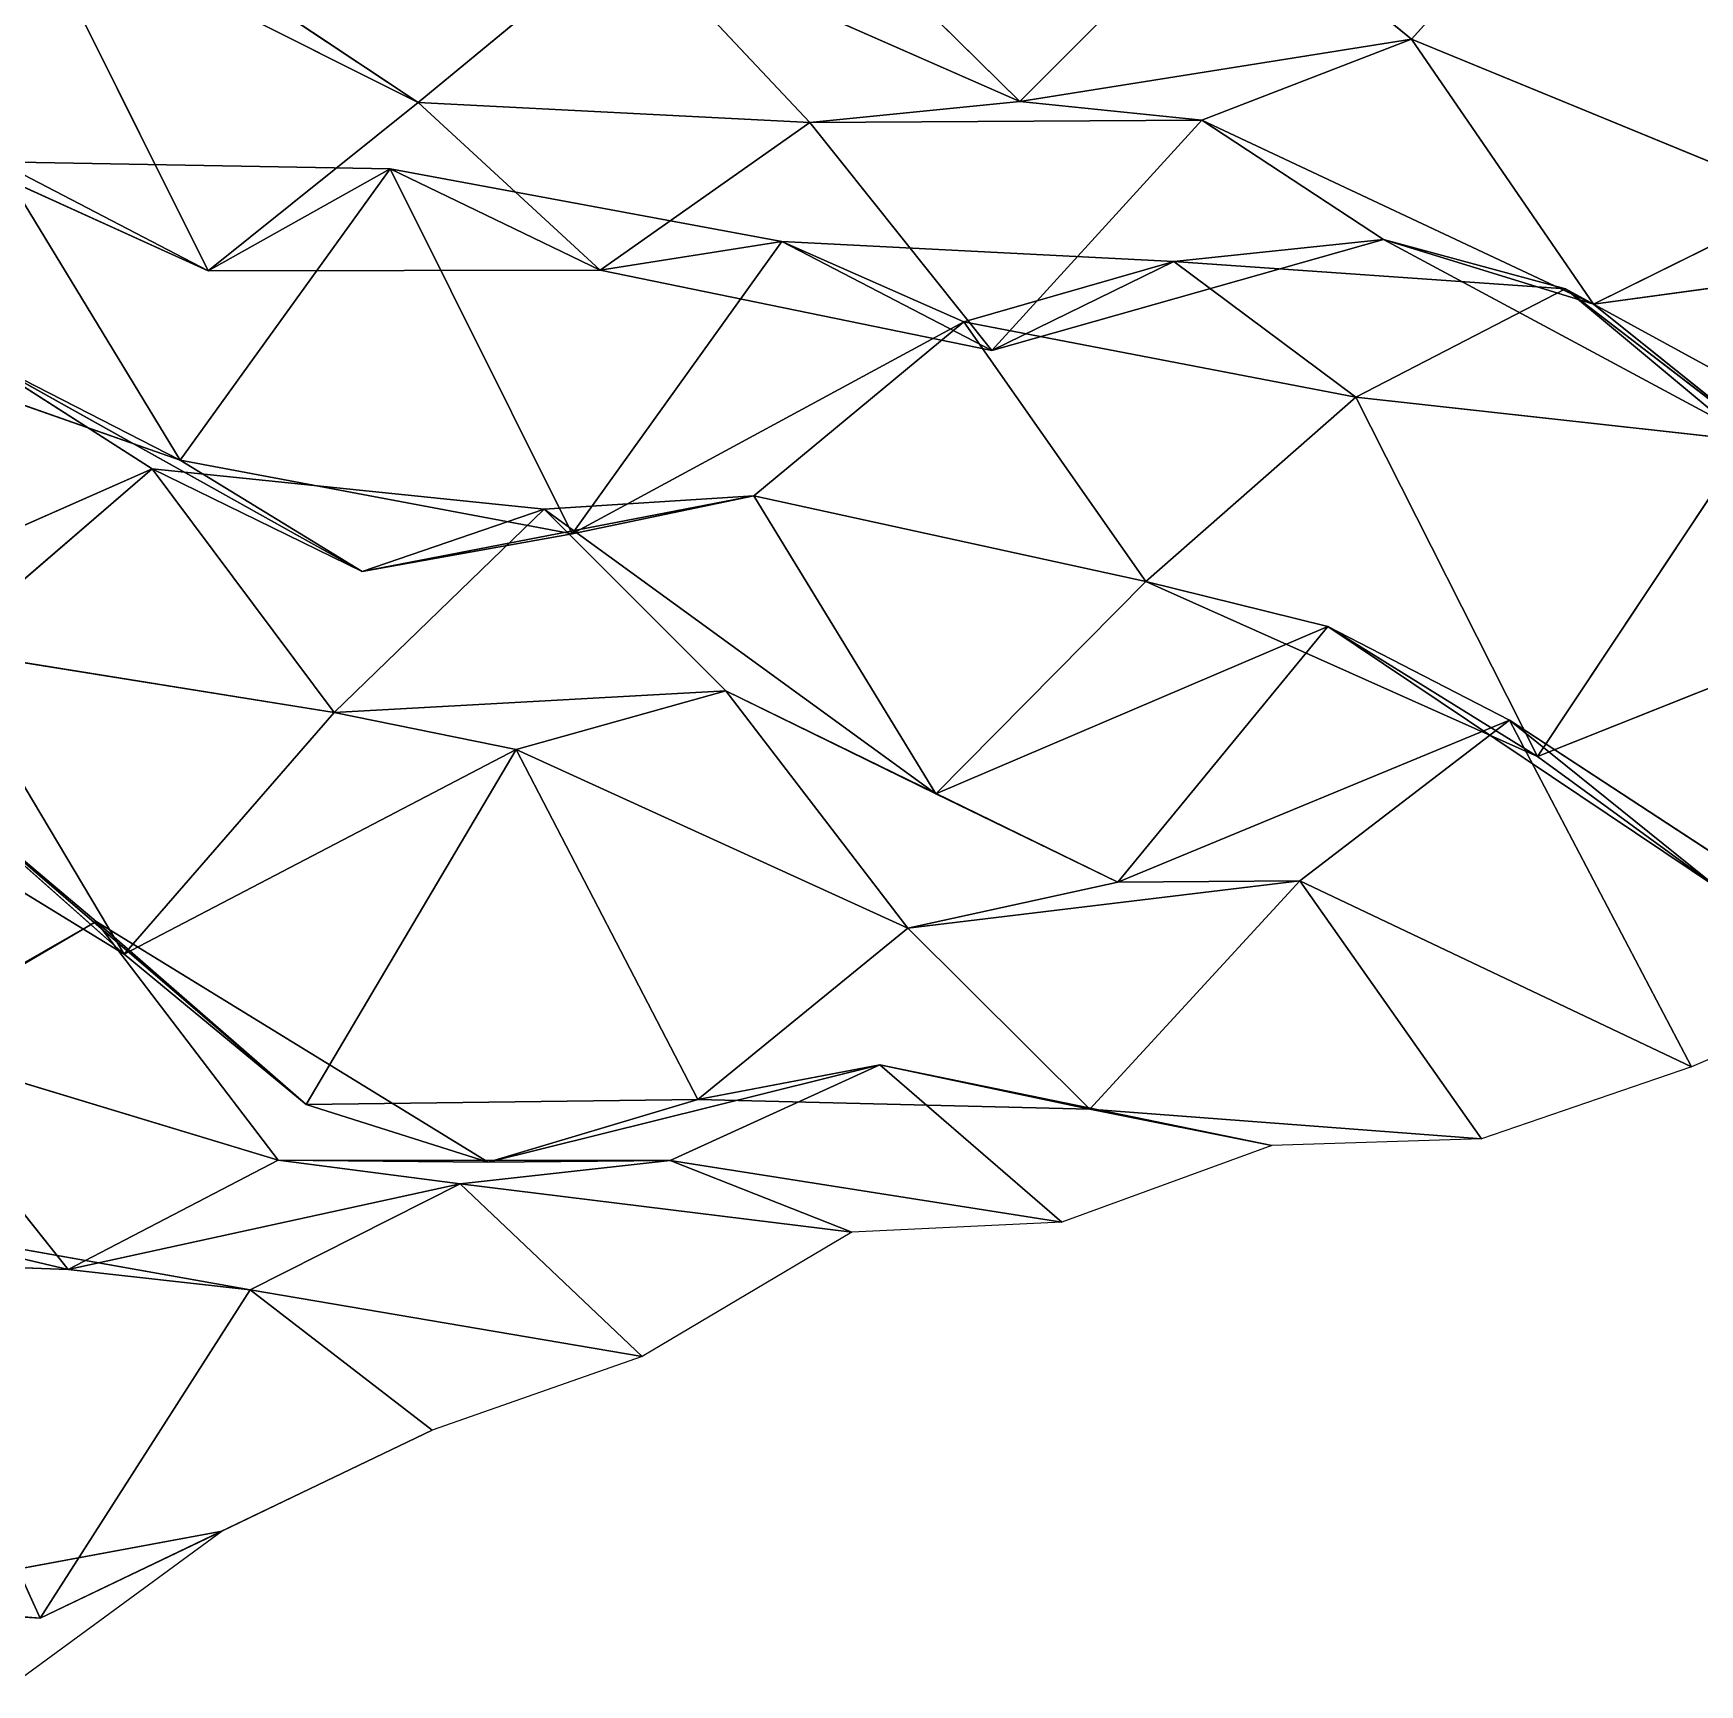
# Model space of a CAD drawing. Header units: metres. Extents: x -3703 to 431, y -1555 to 134.
# Drawn here: x -1378.8 to -1272.2, y -693.6 to -588 of the extents above; entities that cross this region are included whole.
import ezdxf

# ---------------------------------------------------------------- set-up
doc = ezdxf.new("R2010")
doc.units = ezdxf.units.M

msp = doc.modelspace()

# ---------------------------------------------------------------- linework, layer by layer
for p, q in [((-1277.2421, -573.48145, -3524.995), (-1290.6586, -588.3811, -3549.159)), ((-1290.6586, -588.3811, -3549.159), (-1277.2421, -573.48145, -3524.995)), ((-1302.286, -578.9359, -3510.9443), (-1315.7025, -592.37256, -3535.435)), ((-1315.7025, -592.37256, -3535.435), (-1302.286, -578.9359, -3510.9443)), ((-1302.286, -578.9359, -3510.9443), (-1290.6586, -588.3811, -3549.159)), ((-1290.6586, -588.3811, -3549.159), (-1302.286, -578.9359, -3510.9443)), ((-1354.1628, -592.44507, -3550.0833), (-1379.2068, -579.8782, -3540.062)), ((-1379.2068, -579.8782, -3540.062), (-1367.5792, -603.19775, -3575.1743)), ((-1367.5792, -603.19775, -3575.1743), (-1379.2068, -579.8782, -3540.062)), ((-1379.2068, -579.8782, -3540.062), (-1354.1628, -592.44507, -3550.0833)), ((-1340.7465, -581.35596, -3525.0674), (-1354.1628, -592.44507, -3550.0833)), ((-1354.1628, -592.44507, -3550.0833), (-1340.7465, -581.35596, -3525.0674)), ((-1315.7025, -592.37256, -3535.435), (-1340.7465, -581.35596, -3525.0674)), ((-1340.7465, -581.35596, -3525.0674), (-1329.1189, -593.7178, -3562.63)), ((-1329.1189, -593.7178, -3562.63), (-1340.7465, -581.35596, -3525.0674)), ((-1340.7465, -581.35596, -3525.0674), (-1315.7025, -592.37256, -3535.435)), ((-1327.33, -580.90234, -3497.6733), (-1315.7025, -592.37256, -3535.435)), ((-1315.7025, -592.37256, -3535.435), (-1327.33, -580.90234, -3497.6733)), ((-1365.7904, -584.70557, -3511.487), (-1354.1628, -592.44507, -3550.0833)), ((-1354.1628, -592.44507, -3550.0833), (-1365.7904, -584.70557, -3511.487)), ((-1290.6586, -588.3811, -3549.159), (-1315.7025, -592.37256, -3535.435)), ((-1315.7025, -592.37256, -3535.435), (-1290.6586, -588.3811, -3549.159)), ((-1290.6586, -588.3811, -3549.159), (-1304.075, -593.56714, -3575.4949)), ((-1304.075, -593.56714, -3575.4949), (-1290.6586, -588.3811, -3549.159)), ((-1265.6146, -598.693, -3559.6843), (-1290.6586, -588.3811, -3549.159)), ((-1290.6586, -588.3811, -3549.159), (-1279.031, -605.33154, -3585.6953)), ((-1279.031, -605.33154, -3585.6953), (-1290.6586, -588.3811, -3549.159)), ((-1290.6586, -588.3811, -3549.159), (-1265.6146, -598.693, -3559.6843)), ((-1367.5792, -603.19775, -3575.1743), (-1392.6232, -591.8313, -3564.8848)), ((-1392.6232, -591.8313, -3564.8848), (-1367.5792, -603.19775, -3575.1743)), ((-1354.1628, -592.44507, -3550.0833), (-1367.5792, -603.19775, -3575.1743)), ((-1367.5792, -603.19775, -3575.1743), (-1354.1628, -592.44507, -3550.0833)), ((-1329.1189, -593.7178, -3562.63), (-1354.1628, -592.44507, -3550.0833)), ((-1354.1628, -592.44507, -3550.0833), (-1342.5353, -603.1555, -3588.015)), ((-1342.5353, -603.1555, -3588.015), (-1354.1628, -592.44507, -3550.0833)), ((-1354.1628, -592.44507, -3550.0833), (-1329.1189, -593.7178, -3562.63)), ((-1315.7025, -592.37256, -3535.435), (-1329.1189, -593.7178, -3562.63)), ((-1329.1189, -593.7178, -3562.63), (-1315.7025, -592.37256, -3535.435)), ((-1315.7025, -592.37256, -3535.435), (-1304.075, -593.56714, -3575.4949)), ((-1304.075, -593.56714, -3575.4949), (-1315.7025, -592.37256, -3535.435)), ((-1329.1189, -593.7178, -3562.63), (-1342.5353, -603.1555, -3588.015)), ((-1342.5353, -603.1555, -3588.015), (-1329.1189, -593.7178, -3562.63)), ((-1304.075, -593.56714, -3575.4949), (-1329.1189, -593.7178, -3562.63)), ((-1329.1189, -593.7178, -3562.63), (-1304.075, -593.56714, -3575.4949)), ((-1329.1189, -593.7178, -3562.63), (-1317.4913, -608.29443, -3599.697)), ((-1317.4913, -608.29443, -3599.697), (-1329.1189, -593.7178, -3562.63)), ((-1304.075, -593.56714, -3575.4949), (-1317.4913, -608.29443, -3599.697)), ((-1317.4913, -608.29443, -3599.697), (-1304.075, -593.56714, -3575.4949)), ((-1279.031, -605.33154, -3585.6953), (-1304.075, -593.56714, -3575.4949)), ((-1304.075, -593.56714, -3575.4949), (-1292.4474, -601.19934, -3614.1147)), ((-1292.4474, -601.19934, -3614.1147), (-1304.075, -593.56714, -3575.4949)), ((-1304.075, -593.56714, -3575.4949), (-1279.031, -605.33154, -3585.6953)), ((-1367.5792, -603.19775, -3575.1743), (-1380.9956, -596.239, -3604.2258)), ((-1355.9517, -596.68933, -3616.9563), (-1380.9956, -596.239, -3604.2258)), ((-1380.9956, -596.239, -3604.2258), (-1367.5792, -603.19775, -3575.1743)), ((-1380.9956, -596.239, -3604.2258), (-1369.368, -615.2914, -3640.2922)), ((-1369.368, -615.2914, -3640.2922), (-1380.9956, -596.239, -3604.2258)), ((-1380.9956, -596.239, -3604.2258), (-1355.9517, -596.68933, -3616.9563)), ((-1355.9517, -596.68933, -3616.9563), (-1369.368, -615.2914, -3640.2922)), ((-1369.368, -615.2914, -3640.2922), (-1355.9517, -596.68933, -3616.9563)), ((-1367.5792, -603.19775, -3575.1743), (-1355.9517, -596.68933, -3616.9563)), ((-1355.9517, -596.68933, -3616.9563), (-1367.5792, -603.19775, -3575.1743)), ((-1342.5353, -603.1555, -3588.015), (-1355.9517, -596.68933, -3616.9563)), ((-1330.9077, -601.31995, -3628.7522), (-1355.9517, -596.68933, -3616.9563)), ((-1355.9517, -596.68933, -3616.9563), (-1342.5353, -603.1555, -3588.015)), ((-1355.9517, -596.68933, -3616.9563), (-1344.3241, -620.011, -3652.068)), ((-1344.3241, -620.011, -3652.068), (-1355.9517, -596.68933, -3616.9563)), ((-1355.9517, -596.68933, -3616.9563), (-1330.9077, -601.31995, -3628.7522)), ((-1265.6146, -598.693, -3559.6843), (-1279.031, -605.33154, -3585.6953)), ((-1279.031, -605.33154, -3585.6953), (-1265.6146, -598.693, -3559.6843)), ((-1330.9077, -601.31995, -3628.7522), (-1344.3241, -620.011, -3652.068)), ((-1344.3241, -620.011, -3652.068), (-1330.9077, -601.31995, -3628.7522)), ((-1342.5353, -603.1555, -3588.015), (-1330.9077, -601.31995, -3628.7522)), ((-1330.9077, -601.31995, -3628.7522), (-1342.5353, -603.1555, -3588.015)), ((-1317.4913, -608.29443, -3599.697), (-1330.9077, -601.31995, -3628.7522)), ((-1305.8638, -602.5957, -3641.298), (-1330.9077, -601.31995, -3628.7522)), ((-1330.9077, -601.31995, -3628.7522), (-1317.4913, -608.29443, -3599.697)), ((-1330.9077, -601.31995, -3628.7522), (-1319.2802, -606.4607, -3667.9292)), ((-1319.2802, -606.4607, -3667.9292), (-1330.9077, -601.31995, -3628.7522)), ((-1330.9077, -601.31995, -3628.7522), (-1305.8638, -602.5957, -3641.298)), ((-1292.4474, -601.19934, -3614.1147), (-1317.4913, -608.29443, -3599.697)), ((-1317.4913, -608.29443, -3599.697), (-1292.4474, -601.19934, -3614.1147)), ((-1292.4474, -601.19934, -3614.1147), (-1305.8638, -602.5957, -3641.298)), ((-1305.8638, -602.5957, -3641.298), (-1292.4474, -601.19934, -3614.1147)), ((-1279.031, -605.33154, -3585.6953), (-1292.4474, -601.19934, -3614.1147)), ((-1267.4034, -614.66797, -3623.9343), (-1292.4474, -601.19934, -3614.1147)), ((-1292.4474, -601.19934, -3614.1147), (-1279.031, -605.33154, -3585.6953)), ((-1292.4474, -601.19934, -3614.1147), (-1280.8197, -604.34485, -3653.7383)), ((-1280.8197, -604.34485, -3653.7383), (-1292.4474, -601.19934, -3614.1147)), ((-1292.4474, -601.19934, -3614.1147), (-1267.4034, -614.66797, -3623.9343)), ((-1305.8638, -602.5957, -3641.298), (-1319.2802, -606.4607, -3667.9292)), ((-1319.2802, -606.4607, -3667.9292), (-1305.8638, -602.5957, -3641.298)), ((-1317.4913, -608.29443, -3599.697), (-1305.8638, -602.5957, -3641.298)), ((-1305.8638, -602.5957, -3641.298), (-1317.4913, -608.29443, -3599.697)), ((-1280.8197, -604.34485, -3653.7383), (-1305.8638, -602.5957, -3641.298)), ((-1305.8638, -602.5957, -3641.298), (-1294.2362, -611.2732, -3679.6843)), ((-1294.2362, -611.2732, -3679.6843), (-1305.8638, -602.5957, -3641.298)), ((-1305.8638, -602.5957, -3641.298), (-1280.8197, -604.34485, -3653.7383)), ((-1253.9869, -601.9011, -3599.2937), (-1279.031, -605.33154, -3585.6953)), ((-1279.031, -605.33154, -3585.6953), (-1253.9869, -601.9011, -3599.2937)), ((-1342.5353, -603.1555, -3588.015), (-1367.5792, -603.19775, -3575.1743)), ((-1367.5792, -603.19775, -3575.1743), (-1342.5353, -603.1555, -3588.015)), ((-1317.4913, -608.29443, -3599.697), (-1342.5353, -603.1555, -3588.015)), ((-1342.5353, -603.1555, -3588.015), (-1317.4913, -608.29443, -3599.697)), ((-1280.8197, -604.34485, -3653.7383), (-1294.2362, -611.2732, -3679.6843)), ((-1294.2362, -611.2732, -3679.6843), (-1280.8197, -604.34485, -3653.7383)), ((-1267.4034, -614.66797, -3623.9343), (-1280.8197, -604.34485, -3653.7383)), ((-1255.7758, -618.0265, -3663.51), (-1280.8197, -604.34485, -3653.7383)), ((-1280.8197, -604.34485, -3653.7383), (-1267.4034, -614.66797, -3623.9343)), ((-1280.8197, -604.34485, -3653.7383), (-1269.1921, -614.0481, -3691.895)), ((-1269.1921, -614.0481, -3691.895), (-1280.8197, -604.34485, -3653.7383)), ((-1280.8197, -604.34485, -3653.7383), (-1255.7758, -618.0265, -3663.51)), ((-1279.031, -605.33154, -3585.6953), (-1267.4034, -614.66797, -3623.9343)), ((-1267.4034, -614.66797, -3623.9343), (-1279.031, -605.33154, -3585.6953)), ((-1369.368, -615.2914, -3640.2922), (-1394.412, -606.5238, -3629.4214)), ((-1394.412, -606.5238, -3629.4214), (-1369.368, -615.2914, -3640.2922)), ((-1319.2802, -606.4607, -3667.9292), (-1344.3241, -620.011, -3652.068)), ((-1344.3241, -620.011, -3652.068), (-1319.2802, -606.4607, -3667.9292)), ((-1319.2802, -606.4607, -3667.9292), (-1332.6967, -617.57153, -3692.9404)), ((-1332.6967, -617.57153, -3692.9404), (-1319.2802, -606.4607, -3667.9292)), ((-1294.2362, -611.2732, -3679.6843), (-1319.2802, -606.4607, -3667.9292)), ((-1319.2802, -606.4607, -3667.9292), (-1307.6527, -623.0653, -3704.5432)), ((-1307.6527, -623.0653, -3704.5432), (-1319.2802, -606.4607, -3667.9292)), ((-1319.2802, -606.4607, -3667.9292), (-1294.2362, -611.2732, -3679.6843)), ((-1369.368, -615.2914, -3640.2922), (-1382.7845, -608.432, -3669.3215)), ((-1357.7406, -622.40796, -3679.0276), (-1382.7845, -608.432, -3669.3215)), ((-1382.7845, -608.432, -3669.3215), (-1369.368, -615.2914, -3640.2922)), ((-1382.7845, -608.432, -3669.3215), (-1371.157, -615.85156, -3707.989)), ((-1371.157, -615.85156, -3707.989), (-1382.7845, -608.432, -3669.3215)), ((-1382.7845, -608.432, -3669.3215), (-1357.7406, -622.40796, -3679.0276)), ((-1294.2362, -611.2732, -3679.6843), (-1307.6527, -623.0653, -3704.5432)), ((-1307.6527, -623.0653, -3704.5432), (-1294.2362, -611.2732, -3679.6843)), ((-1269.1921, -614.0481, -3691.895), (-1294.2362, -611.2732, -3679.6843)), ((-1294.2362, -611.2732, -3679.6843), (-1282.6086, -634.23303, -3714.8772)), ((-1282.6086, -634.23303, -3714.8772), (-1294.2362, -611.2732, -3679.6843)), ((-1294.2362, -611.2732, -3679.6843), (-1269.1921, -614.0481, -3691.895)), ((-1269.1921, -614.0481, -3691.895), (-1282.6086, -634.23303, -3714.8772)), ((-1282.6086, -634.23303, -3714.8772), (-1269.1921, -614.0481, -3691.895)), ((-1344.3241, -620.011, -3652.068), (-1369.368, -615.2914, -3640.2922)), ((-1369.368, -615.2914, -3640.2922), (-1357.7406, -622.40796, -3679.0276)), ((-1357.7406, -622.40796, -3679.0276), (-1369.368, -615.2914, -3640.2922)), ((-1369.368, -615.2914, -3640.2922), (-1344.3241, -620.011, -3652.068)), ((-1371.157, -615.85156, -3707.989), (-1396.2009, -626.8822, -3692.6914)), ((-1396.2009, -626.8822, -3692.6914), (-1371.157, -615.85156, -3707.989)), ((-1371.157, -615.85156, -3707.989), (-1384.5734, -627.4126, -3732.8997)), ((-1384.5734, -627.4126, -3732.8997), (-1371.157, -615.85156, -3707.989)), ((-1357.7406, -622.40796, -3679.0276), (-1371.157, -615.85156, -3707.989)), ((-1346.113, -618.4418, -3720.2412), (-1371.157, -615.85156, -3707.989)), ((-1371.157, -615.85156, -3707.989), (-1357.7406, -622.40796, -3679.0276)), ((-1371.157, -615.85156, -3707.989), (-1359.5294, -631.4335, -3744.8315)), ((-1359.5294, -631.4335, -3744.8315), (-1371.157, -615.85156, -3707.989)), ((-1371.157, -615.85156, -3707.989), (-1346.113, -618.4418, -3720.2412)), ((-1332.6967, -617.57153, -3692.9404), (-1357.7406, -622.40796, -3679.0276)), ((-1357.7406, -622.40796, -3679.0276), (-1332.6967, -617.57153, -3692.9404)), ((-1332.6967, -617.57153, -3692.9404), (-1346.113, -618.4418, -3720.2412)), ((-1346.113, -618.4418, -3720.2412), (-1332.6967, -617.57153, -3692.9404)), ((-1344.3241, -620.011, -3652.068), (-1332.6967, -617.57153, -3692.9404)), ((-1332.6967, -617.57153, -3692.9404), (-1344.3241, -620.011, -3652.068)), ((-1307.6527, -623.0653, -3704.5432), (-1332.6967, -617.57153, -3692.9404)), ((-1332.6967, -617.57153, -3692.9404), (-1321.069, -636.626, -3729.006)), ((-1321.069, -636.626, -3729.006), (-1332.6967, -617.57153, -3692.9404)), ((-1332.6967, -617.57153, -3692.9404), (-1307.6527, -623.0653, -3704.5432)), ((-1346.113, -618.4418, -3720.2412), (-1359.5294, -631.4335, -3744.8315)), ((-1359.5294, -631.4335, -3744.8315), (-1346.113, -618.4418, -3720.2412)), ((-1357.7406, -622.40796, -3679.0276), (-1346.113, -618.4418, -3720.2412)), ((-1346.113, -618.4418, -3720.2412), (-1357.7406, -622.40796, -3679.0276)), ((-1321.069, -636.626, -3729.006), (-1346.113, -618.4418, -3720.2412)), ((-1346.113, -618.4418, -3720.2412), (-1334.4855, -630.0403, -3757.9744)), ((-1334.4855, -630.0403, -3757.9744), (-1346.113, -618.4418, -3720.2412)), ((-1346.113, -618.4418, -3720.2412), (-1321.069, -636.626, -3729.006)), ((-1344.3241, -620.011, -3652.068), (-1357.7406, -622.40796, -3679.0276)), ((-1357.7406, -622.40796, -3679.0276), (-1344.3241, -620.011, -3652.068)), ((-1307.6527, -623.0653, -3704.5432), (-1321.069, -636.626, -3729.006)), ((-1321.069, -636.626, -3729.006), (-1307.6527, -623.0653, -3704.5432)), ((-1282.6086, -634.23303, -3714.8772), (-1307.6527, -623.0653, -3704.5432)), ((-1307.6527, -623.0653, -3704.5432), (-1296.025, -625.9436, -3744.226)), ((-1296.025, -625.9436, -3744.226), (-1307.6527, -623.0653, -3704.5432)), ((-1307.6527, -623.0653, -3704.5432), (-1282.6086, -634.23303, -3714.8772)), ((-1257.5647, -624.2803, -3729.9338), (-1282.6086, -634.23303, -3714.8772)), ((-1282.6086, -634.23303, -3714.8772), (-1257.5647, -624.2803, -3729.9338)), ((-1296.025, -625.9436, -3744.226), (-1321.069, -636.626, -3729.006)), ((-1321.069, -636.626, -3729.006), (-1296.025, -625.9436, -3744.226)), ((-1296.025, -625.9436, -3744.226), (-1309.4414, -642.28284, -3768.068)), ((-1309.4414, -642.28284, -3768.068), (-1296.025, -625.9436, -3744.226)), ((-1282.6086, -634.23303, -3714.8772), (-1296.025, -625.9436, -3744.226)), ((-1270.9811, -642.72107, -3753.3057), (-1296.025, -625.9436, -3744.226)), ((-1296.025, -625.9436, -3744.226), (-1282.6086, -634.23303, -3714.8772)), ((-1296.025, -625.9436, -3744.226), (-1284.3975, -631.9197, -3783.2166)), ((-1284.3975, -631.9197, -3783.2166), (-1296.025, -625.9436, -3744.226)), ((-1296.025, -625.9436, -3744.226), (-1270.9811, -642.72107, -3753.3057)), ((-1359.5294, -631.4335, -3744.8315), (-1384.5734, -627.4126, -3732.8997)), ((-1384.5734, -627.4126, -3732.8997), (-1372.9458, -646.8744, -3768.8743)), ((-1372.9458, -646.8744, -3768.8743), (-1384.5734, -627.4126, -3732.8997)), ((-1384.5734, -627.4126, -3732.8997), (-1359.5294, -631.4335, -3744.8315)), ((-1334.4855, -630.0403, -3757.9744), (-1359.5294, -631.4335, -3744.8315)), ((-1359.5294, -631.4335, -3744.8315), (-1334.4855, -630.0403, -3757.9744)), ((-1334.4855, -630.0403, -3757.9744), (-1347.9017, -633.7887, -3784.6316)), ((-1347.9017, -633.7887, -3784.6316), (-1334.4855, -630.0403, -3757.9744)), ((-1321.069, -636.626, -3729.006), (-1334.4855, -630.0403, -3757.9744)), ((-1309.4414, -642.28284, -3768.068), (-1334.4855, -630.0403, -3757.9744)), ((-1334.4855, -630.0403, -3757.9744), (-1321.069, -636.626, -3729.006)), ((-1334.4855, -630.0403, -3757.9744), (-1322.8578, -645.21155, -3794.9084)), ((-1322.8578, -645.21155, -3794.9084), (-1334.4855, -630.0403, -3757.9744)), ((-1334.4855, -630.0403, -3757.9744), (-1309.4414, -642.28284, -3768.068)), ((-1372.9458, -646.8744, -3768.8743), (-1397.9897, -631.54504, -3759.471)), ((-1397.9897, -631.54504, -3759.471), (-1372.9458, -646.8744, -3768.8743)), ((-1359.5294, -631.4335, -3744.8315), (-1372.9458, -646.8744, -3768.8743)), ((-1372.9458, -646.8744, -3768.8743), (-1359.5294, -631.4335, -3744.8315)), ((-1359.5294, -631.4335, -3744.8315), (-1347.9017, -633.7887, -3784.6316)), ((-1347.9017, -633.7887, -3784.6316), (-1359.5294, -631.4335, -3744.8315)), ((-1284.3975, -631.9197, -3783.2166), (-1309.4414, -642.28284, -3768.068)), ((-1309.4414, -642.28284, -3768.068), (-1284.3975, -631.9197, -3783.2166)), ((-1284.3975, -631.9197, -3783.2166), (-1297.8138, -642.19434, -3808.4143)), ((-1297.8138, -642.19434, -3808.4143), (-1284.3975, -631.9197, -3783.2166)), ((-1270.9811, -642.72107, -3753.3057), (-1284.3975, -631.9197, -3783.2166)), ((-1259.3535, -648.317, -3792.381), (-1284.3975, -631.9197, -3783.2166)), ((-1284.3975, -631.9197, -3783.2166), (-1270.9811, -642.72107, -3753.3057)), ((-1284.3975, -631.9197, -3783.2166), (-1272.7699, -654.07996, -3818.588)), ((-1272.7699, -654.07996, -3818.588), (-1284.3975, -631.9197, -3783.2166)), ((-1284.3975, -631.9197, -3783.2166), (-1259.3535, -648.317, -3792.381)), ((-1347.9017, -633.7887, -3784.6316), (-1372.9458, -646.8744, -3768.8743)), ((-1372.9458, -646.8744, -3768.8743), (-1347.9017, -633.7887, -3784.6316)), ((-1347.9017, -633.7887, -3784.6316), (-1361.3182, -656.4778, -3807.0535)), ((-1361.3182, -656.4778, -3807.0535), (-1347.9017, -633.7887, -3784.6316)), ((-1322.8578, -645.21155, -3794.9084), (-1347.9017, -633.7887, -3784.6316)), ((-1347.9017, -633.7887, -3784.6316), (-1336.2743, -656.16785, -3819.9539)), ((-1336.2743, -656.16785, -3819.9539), (-1347.9017, -633.7887, -3784.6316)), ((-1347.9017, -633.7887, -3784.6316), (-1322.8578, -645.21155, -3794.9084)), ((-1282.6086, -634.23303, -3714.8772), (-1270.9811, -642.72107, -3753.3057)), ((-1270.9811, -642.72107, -3753.3057), (-1282.6086, -634.23303, -3714.8772)), ((-1372.9458, -646.8744, -3768.8743), (-1386.3623, -635, -3799.025)), ((-1361.3182, -656.4778, -3807.0535), (-1386.3623, -635, -3799.025)), ((-1386.3623, -635, -3799.025), (-1372.9458, -646.8744, -3768.8743)), ((-1386.3623, -635, -3799.025), (-1374.7347, -644.78687, -3837.1633)), ((-1374.7347, -644.78687, -3837.1633), (-1386.3623, -635, -3799.025)), ((-1386.3623, -635, -3799.025), (-1361.3182, -656.4778, -3807.0535)), ((-1321.069, -636.626, -3729.006), (-1309.4414, -642.28284, -3768.068)), ((-1309.4414, -642.28284, -3768.068), (-1321.069, -636.626, -3729.006)), ((-1297.8138, -642.19434, -3808.4143), (-1322.8578, -645.21155, -3794.9084)), ((-1322.8578, -645.21155, -3794.9084), (-1297.8138, -642.19434, -3808.4143)), ((-1297.8138, -642.19434, -3808.4143), (-1311.2303, -656.776, -3832.6492)), ((-1311.2303, -656.776, -3832.6492), (-1297.8138, -642.19434, -3808.4143)), ((-1309.4414, -642.28284, -3768.068), (-1297.8138, -642.19434, -3808.4143)), ((-1297.8138, -642.19434, -3808.4143), (-1309.4414, -642.28284, -3768.068)), ((-1272.7699, -654.07996, -3818.588), (-1297.8138, -642.19434, -3808.4143)), ((-1297.8138, -642.19434, -3808.4143), (-1286.1864, -658.68225, -3845.0542)), ((-1286.1864, -658.68225, -3845.0542), (-1297.8138, -642.19434, -3808.4143)), ((-1297.8138, -642.19434, -3808.4143), (-1272.7699, -654.07996, -3818.588)), ((-1309.4414, -642.28284, -3768.068), (-1322.8578, -645.21155, -3794.9084)), ((-1322.8578, -645.21155, -3794.9084), (-1309.4414, -642.28284, -3768.068)), ((-1374.7347, -644.78687, -3837.1633), (-1399.7787, -659.4885, -3821.0447)), ((-1399.7787, -659.4885, -3821.0447), (-1374.7347, -644.78687, -3837.1633)), ((-1374.7347, -644.78687, -3837.1633), (-1388.151, -652.4568, -3862.9436)), ((-1388.151, -652.4568, -3862.9436), (-1374.7347, -644.78687, -3837.1633)), ((-1361.3182, -656.4778, -3807.0535), (-1374.7347, -644.78687, -3837.1633)), ((-1349.6907, -660.18396, -3846.5515), (-1374.7347, -644.78687, -3837.1633)), ((-1374.7347, -644.78687, -3837.1633), (-1361.3182, -656.4778, -3807.0535)), ((-1374.7347, -644.78687, -3837.1633), (-1363.107, -660.03723, -3874.0796)), ((-1363.107, -660.03723, -3874.0796), (-1374.7347, -644.78687, -3837.1633)), ((-1374.7347, -644.78687, -3837.1633), (-1349.6907, -660.18396, -3846.5515)), ((-1322.8578, -645.21155, -3794.9084), (-1336.2743, -656.16785, -3819.9539)), ((-1336.2743, -656.16785, -3819.9539), (-1322.8578, -645.21155, -3794.9084)), ((-1322.8578, -645.21155, -3794.9084), (-1311.2303, -656.776, -3832.6492)), ((-1311.2303, -656.776, -3832.6492), (-1322.8578, -645.21155, -3794.9084)), ((-1372.9458, -646.8744, -3768.8743), (-1361.3182, -656.4778, -3807.0535)), ((-1361.3182, -656.4778, -3807.0535), (-1372.9458, -646.8744, -3768.8743)), ((-1259.3535, -648.317, -3792.381), (-1272.7699, -654.07996, -3818.588)), ((-1363.107, -660.03723, -3874.0796), (-1388.151, -652.4568, -3862.9436)), ((-1388.151, -652.4568, -3862.9436), (-1376.5234, -667.0333, -3900.011)), ((-1376.5234, -667.0333, -3900.011), (-1388.151, -652.4568, -3862.9436)), ((-1388.151, -652.4568, -3862.9436), (-1363.107, -660.03723, -3874.0796)), ((-1324.6467, -653.9442, -3860.778), (-1349.6907, -660.18396, -3846.5515)), ((-1349.6907, -660.18396, -3846.5515), (-1324.6467, -653.9442, -3860.778)), ((-1324.6467, -653.9442, -3860.778), (-1338.0631, -660.06555, -3886.9045)), ((-1338.0631, -660.06555, -3886.9045), (-1324.6467, -653.9442, -3860.778)), ((-1336.2743, -656.16785, -3819.9539), (-1324.6467, -653.9442, -3860.778)), ((-1324.6467, -653.9442, -3860.778), (-1336.2743, -656.16785, -3819.9539)), ((-1311.2303, -656.776, -3832.6492), (-1324.6467, -653.9442, -3860.778)), ((-1299.6028, -659.10767, -3872.4546), (-1324.6467, -653.9442, -3860.778)), ((-1324.6467, -653.9442, -3860.778), (-1311.2303, -656.776, -3832.6492)), ((-1324.6467, -653.9442, -3860.778), (-1313.0192, -664.0027, -3898.8555)), ((-1313.0192, -664.0027, -3898.8555), (-1324.6467, -653.9442, -3860.778)), ((-1324.6467, -653.9442, -3860.778), (-1299.6028, -659.10767, -3872.4546)), ((-1272.7699, -654.07996, -3818.588), (-1286.1864, -658.68225, -3845.0542)), ((-1336.2743, -656.16785, -3819.9539), (-1361.3182, -656.4778, -3807.0535)), ((-1361.3182, -656.4778, -3807.0535), (-1336.2743, -656.16785, -3819.9539)), ((-1361.3182, -656.4778, -3807.0535), (-1349.6907, -660.18396, -3846.5515)), ((-1349.6907, -660.18396, -3846.5515), (-1361.3182, -656.4778, -3807.0535)), ((-1336.2743, -656.16785, -3819.9539), (-1349.6907, -660.18396, -3846.5515)), ((-1349.6907, -660.18396, -3846.5515), (-1336.2743, -656.16785, -3819.9539)), ((-1311.2303, -656.776, -3832.6492), (-1336.2743, -656.16785, -3819.9539)), ((-1336.2743, -656.16785, -3819.9539), (-1311.2303, -656.776, -3832.6492)), ((-1286.1864, -658.68225, -3845.0542), (-1311.2303, -656.776, -3832.6492)), ((-1311.2303, -656.776, -3832.6492), (-1299.6028, -659.10767, -3872.4546)), ((-1299.6028, -659.10767, -3872.4546), (-1311.2303, -656.776, -3832.6492)), ((-1311.2303, -656.776, -3832.6492), (-1286.1864, -658.68225, -3845.0542)), ((-1299.6028, -659.10767, -3872.4546), (-1313.0192, -664.0027, -3898.8555)), ((-1286.1864, -658.68225, -3845.0542), (-1299.6028, -659.10767, -3872.4546)), ((-1363.107, -660.03723, -3874.0796), (-1376.5234, -667.0333, -3900.011)), ((-1376.5234, -667.0333, -3900.011), (-1363.107, -660.03723, -3874.0796)), ((-1349.6907, -660.18396, -3846.5515), (-1363.107, -660.03723, -3874.0796)), ((-1338.0631, -660.06555, -3886.9045), (-1363.107, -660.03723, -3874.0796)), ((-1363.107, -660.03723, -3874.0796), (-1349.6907, -660.18396, -3846.5515)), ((-1363.107, -660.03723, -3874.0796), (-1351.4795, -661.558, -3914.0664)), ((-1351.4795, -661.558, -3914.0664), (-1363.107, -660.03723, -3874.0796)), ((-1363.107, -660.03723, -3874.0796), (-1338.0631, -660.06555, -3886.9045)), ((-1338.0631, -660.06555, -3886.9045), (-1351.4795, -661.558, -3914.0664)), ((-1351.4795, -661.558, -3914.0664), (-1338.0631, -660.06555, -3886.9045)), ((-1349.6907, -660.18396, -3846.5515), (-1338.0631, -660.06555, -3886.9045)), ((-1338.0631, -660.06555, -3886.9045), (-1349.6907, -660.18396, -3846.5515)), ((-1313.0192, -664.0027, -3898.8555), (-1338.0631, -660.06555, -3886.9045)), ((-1338.0631, -660.06555, -3886.9045), (-1326.4355, -664.63794, -3926.209)), ((-1326.4355, -664.63794, -3926.209), (-1338.0631, -660.06555, -3886.9045)), ((-1338.0631, -660.06555, -3886.9045), (-1313.0192, -664.0027, -3898.8555)), ((-1351.4795, -661.558, -3914.0664), (-1376.5234, -667.0333, -3900.011)), ((-1376.5234, -667.0333, -3900.011), (-1351.4795, -661.558, -3914.0664)), ((-1351.4795, -661.558, -3914.0664), (-1364.8959, -668.3246, -3940.0488)), ((-1364.8959, -668.3246, -3940.0488), (-1351.4795, -661.558, -3914.0664)), ((-1326.4355, -664.63794, -3926.209), (-1351.4795, -661.558, -3914.0664)), ((-1351.4795, -661.558, -3914.0664), (-1339.8519, -672.60034, -3951.9238)), ((-1339.8519, -672.60034, -3951.9238), (-1351.4795, -661.558, -3914.0664)), ((-1351.4795, -661.558, -3914.0664), (-1326.4355, -664.63794, -3926.209)), ((-1376.5234, -667.0333, -3900.011), (-1389.9398, -663.874, -3928.2126)), ((-1364.8959, -668.3246, -3940.0488), (-1389.9398, -663.874, -3928.2126)), ((-1389.9398, -663.874, -3928.2126), (-1376.5234, -667.0333, -3900.011)), ((-1389.9398, -663.874, -3928.2126), (-1378.3124, -689.33044, -3962.8472)), ((-1378.3124, -689.33044, -3962.8472), (-1389.9398, -663.874, -3928.2126)), ((-1389.9398, -663.874, -3928.2126), (-1364.8959, -668.3246, -3940.0488)), ((-1313.0192, -664.0027, -3898.8555), (-1326.4355, -664.63794, -3926.209)), ((-1326.4355, -664.63794, -3926.209), (-1339.8519, -672.60034, -3951.9238)), ((-1376.5234, -667.0333, -3900.011), (-1401.5675, -666.09534, -3887.3894)), ((-1401.5675, -666.09534, -3887.3894), (-1376.5234, -667.0333, -3900.011)), ((-1376.5234, -667.0333, -3900.011), (-1364.8959, -668.3246, -3940.0488)), ((-1364.8959, -668.3246, -3940.0488), (-1376.5234, -667.0333, -3900.011)), ((-1364.8959, -668.3246, -3940.0488), (-1378.3124, -689.33044, -3962.8472)), ((-1378.3124, -689.33044, -3962.8472), (-1364.8959, -668.3246, -3940.0488)), ((-1339.8519, -672.60034, -3951.9238), (-1364.8959, -668.3246, -3940.0488)), ((-1364.8959, -668.3246, -3940.0488), (-1353.2684, -677.29614, -3978.3694)), ((-1353.2684, -677.29614, -3978.3694), (-1364.8959, -668.3246, -3940.0488)), ((-1364.8959, -668.3246, -3940.0488), (-1339.8519, -672.60034, -3951.9238)), ((-1339.8519, -672.60034, -3951.9238), (-1353.2684, -677.29614, -3978.3694)), ((-1353.2684, -677.29614, -3978.3694), (-1378.3124, -689.33044, -3962.8472)), ((-1378.3124, -689.33044, -3962.8472), (-1353.2684, -677.29614, -3978.3694)), ((-1353.2684, -677.29614, -3978.3694), (-1366.6848, -683.7544, -4004.4207)), ((-1366.6848, -683.7544, -4004.4207), (-1391.7288, -688.4077, -3990.549)), ((-1391.7288, -688.4077, -3990.549), (-1366.6848, -683.7544, -4004.4207)), ((-1366.6848, -683.7544, -4004.4207), (-1380.1012, -693.5719, -4029.721)), ((-1378.3124, -689.33044, -3962.8472), (-1366.6848, -683.7544, -4004.4207)), ((-1366.6848, -683.7544, -4004.4207), (-1378.3124, -689.33044, -3962.8472)), ((-1378.3124, -689.33044, -3962.8472), (-1403.3563, -687.2903, -3950.4722)), ((-1403.3563, -687.2903, -3950.4722), (-1378.3124, -689.33044, -3962.8472)), ((-1378.3124, -689.33044, -3962.8472), (-1391.7288, -688.4077, -3990.549)), ((-1391.7288, -688.4077, -3990.549), (-1378.3124, -689.33044, -3962.8472))]:
    msp.add_line(p, q)
for points in [[(-1290.6586, -588.3811, -3549.159), (-1302.286, -578.9359, -3510.9443), (-1277.2421, -573.48145, -3524.995), (-1277.242, -573.4813, -3524.995)], [(-1277.2421, -573.48145, -3524.995), (-1265.6146, -598.693, -3559.6843), (-1290.6586, -588.3811, -3549.159), (-1290.6584, -588.381, -3549.159)], [(-1265.6146, -598.693, -3559.6843), (-1277.2421, -573.48145, -3524.995), (-1252.1981, -579.9933, -3536.3704), (-1252.198, -579.99316, -3536.3704)], [(-1315.7025, -592.37256, -3535.435), (-1327.33, -580.90234, -3497.6733), (-1302.286, -578.9359, -3510.9443), (-1302.2859, -578.9358, -3510.9443)], [(-1302.286, -578.9359, -3510.9443), (-1290.6586, -588.3811, -3549.159), (-1315.7025, -592.37256, -3535.435), (-1315.7024, -592.37244, -3535.435)], [(-1379.2068, -579.8782, -3540.062), (-1367.5792, -603.19775, -3575.1743), (-1392.6232, -591.8313, -3564.8848), (-1392.623, -591.8312, -3564.8848)], [(-1365.7904, -584.70557, -3511.487), (-1354.1628, -592.44507, -3550.0833), (-1379.2068, -579.8782, -3540.062), (-1379.2067, -579.87805, -3540.062)], [(-1367.5792, -603.19775, -3575.1743), (-1379.2068, -579.8782, -3540.062), (-1354.1628, -592.44507, -3550.0833), (-1354.1627, -592.44495, -3550.0833)], [(-1354.1628, -592.44507, -3550.0833), (-1365.7904, -584.70557, -3511.487), (-1340.7465, -581.35596, -3525.0674), (-1340.7463, -581.35583, -3525.0674)], [(-1340.7465, -581.35596, -3525.0674), (-1329.1189, -593.7178, -3562.63), (-1354.1628, -592.44507, -3550.0833), (-1354.1627, -592.44495, -3550.0833)], [(-1327.33, -580.90234, -3497.6733), (-1315.7025, -592.37256, -3535.435), (-1340.7465, -581.35596, -3525.0674), (-1340.7463, -581.35583, -3525.0674)], [(-1329.1189, -593.7178, -3562.63), (-1340.7465, -581.35596, -3525.0674), (-1315.7025, -592.37256, -3535.435), (-1315.7024, -592.37244, -3535.435)], [(-1304.075, -593.56714, -3575.4949), (-1315.7025, -592.37256, -3535.435), (-1290.6586, -588.3811, -3549.159), (-1290.6584, -588.381, -3549.159)], [(-1290.6586, -588.3811, -3549.159), (-1279.031, -605.33154, -3585.6953), (-1304.075, -593.56714, -3575.4949), (-1304.0748, -593.567, -3575.4949)], [(-1279.031, -605.33154, -3585.6953), (-1290.6586, -588.3811, -3549.159), (-1265.6146, -598.693, -3559.6843), (-1265.6145, -598.6929, -3559.6843)], [(-1380.9956, -596.239, -3604.2258), (-1392.6232, -591.8313, -3564.8848), (-1367.5792, -603.19775, -3575.1743), (-1367.5791, -603.19763, -3575.1743)], [(-1354.1628, -592.44507, -3550.0833), (-1342.5353, -603.1555, -3588.015), (-1367.5792, -603.19775, -3575.1743), (-1367.5791, -603.19763, -3575.1743)], [(-1342.5353, -603.1555, -3588.015), (-1354.1628, -592.44507, -3550.0833), (-1329.1189, -593.7178, -3562.63), (-1329.1188, -593.71765, -3562.63)], [(-1315.7025, -592.37256, -3535.435), (-1304.075, -593.56714, -3575.4949), (-1329.1189, -593.7178, -3562.63), (-1329.1188, -593.71765, -3562.63)], [(-1329.1189, -593.7178, -3562.63), (-1317.4913, -608.29443, -3599.697), (-1342.5353, -603.1555, -3588.015), (-1342.5352, -603.1554, -3588.015)], [(-1317.4913, -608.29443, -3599.697), (-1329.1189, -593.7178, -3562.63), (-1304.075, -593.56714, -3575.4949), (-1304.0748, -593.567, -3575.4949)], [(-1304.075, -593.56714, -3575.4949), (-1292.4474, -601.19934, -3614.1147), (-1317.4913, -608.29443, -3599.697), (-1317.4912, -608.2943, -3599.697)], [(-1292.4474, -601.19934, -3614.1147), (-1304.075, -593.56714, -3575.4949), (-1279.031, -605.33154, -3585.6953), (-1279.0309, -605.3314, -3585.6953)], [(-1380.9956, -596.239, -3604.2258), (-1369.368, -615.2914, -3640.2922), (-1394.412, -606.5238, -3629.4214), (-1394.4119, -606.5237, -3629.4214)], [(-1367.5792, -603.19775, -3575.1743), (-1355.9517, -596.68933, -3616.9563), (-1380.9956, -596.239, -3604.2258), (-1380.9955, -596.2389, -3604.2258)], [(-1369.368, -615.2914, -3640.2922), (-1380.9956, -596.239, -3604.2258), (-1355.9517, -596.68933, -3616.9563), (-1355.9515, -596.6892, -3616.9563)], [(-1355.9517, -596.68933, -3616.9563), (-1344.3241, -620.011, -3652.068), (-1369.368, -615.2914, -3640.2922), (-1369.3679, -615.29126, -3640.2922)], [(-1355.9517, -596.68933, -3616.9563), (-1367.5792, -603.19775, -3575.1743), (-1342.5353, -603.1555, -3588.015), (-1342.5352, -603.1554, -3588.015)], [(-1342.5353, -603.1555, -3588.015), (-1330.9077, -601.31995, -3628.7522), (-1355.9517, -596.68933, -3616.9563), (-1355.9515, -596.6892, -3616.9563)], [(-1344.3241, -620.011, -3652.068), (-1355.9517, -596.68933, -3616.9563), (-1330.9077, -601.31995, -3628.7522), (-1330.9076, -601.3198, -3628.7522)], [(-1265.6146, -598.693, -3559.6843), (-1253.9869, -601.9011, -3599.2937), (-1279.031, -605.33154, -3585.6953), (-1279.0309, -605.3314, -3585.6953)], [(-1330.9077, -601.31995, -3628.7522), (-1319.2802, -606.4607, -3667.9292), (-1344.3241, -620.011, -3652.068), (-1344.324, -620.01086, -3652.068)], [(-1330.9077, -601.31995, -3628.7522), (-1342.5353, -603.1555, -3588.015), (-1317.4913, -608.29443, -3599.697), (-1317.4912, -608.2943, -3599.697)], [(-1317.4913, -608.29443, -3599.697), (-1305.8638, -602.5957, -3641.298), (-1330.9077, -601.31995, -3628.7522), (-1330.9076, -601.3198, -3628.7522)], [(-1319.2802, -606.4607, -3667.9292), (-1330.9077, -601.31995, -3628.7522), (-1305.8638, -602.5957, -3641.298), (-1305.8636, -602.5956, -3641.298)], [(-1305.8638, -602.5957, -3641.298), (-1317.4913, -608.29443, -3599.697), (-1292.4474, -601.19934, -3614.1147), (-1292.4473, -601.1992, -3614.1147)], [(-1292.4474, -601.19934, -3614.1147), (-1280.8197, -604.34485, -3653.7383), (-1305.8638, -602.5957, -3641.298), (-1305.8636, -602.5956, -3641.298)], [(-1279.031, -605.33154, -3585.6953), (-1267.4034, -614.66797, -3623.9343), (-1292.4474, -601.19934, -3614.1147), (-1292.4473, -601.1992, -3614.1147)], [(-1280.8197, -604.34485, -3653.7383), (-1292.4474, -601.19934, -3614.1147), (-1267.4034, -614.66797, -3623.9343), (-1267.4033, -614.66785, -3623.9343)], [(-1305.8638, -602.5957, -3641.298), (-1294.2362, -611.2732, -3679.6843), (-1319.2802, -606.4607, -3667.9292), (-1319.28, -606.4606, -3667.9292)], [(-1294.2362, -611.2732, -3679.6843), (-1305.8638, -602.5957, -3641.298), (-1280.8197, -604.34485, -3653.7383), (-1280.8196, -604.3447, -3653.7383)], [(-1267.4034, -614.66797, -3623.9343), (-1279.031, -605.33154, -3585.6953), (-1253.9869, -601.9011, -3599.2937), (-1253.9868, -601.901, -3599.2937)], [(-1280.8197, -604.34485, -3653.7383), (-1269.1921, -614.0481, -3691.895), (-1294.2362, -611.2732, -3679.6843), (-1294.2361, -611.2731, -3679.6843)], [(-1267.4034, -614.66797, -3623.9343), (-1255.7758, -618.0265, -3663.51), (-1280.8197, -604.34485, -3653.7383), (-1280.8196, -604.3447, -3653.7383)], [(-1269.1921, -614.0481, -3691.895), (-1280.8197, -604.34485, -3653.7383), (-1255.7758, -618.0265, -3663.51), (-1255.7756, -618.02637, -3663.51)], [(-1382.7845, -608.432, -3669.3215), (-1394.412, -606.5238, -3629.4214), (-1369.368, -615.2914, -3640.2922), (-1369.3679, -615.29126, -3640.2922)], [(-1332.6967, -617.57153, -3692.9404), (-1344.3241, -620.011, -3652.068), (-1319.2802, -606.4607, -3667.9292), (-1319.28, -606.4606, -3667.9292)], [(-1319.2802, -606.4607, -3667.9292), (-1307.6527, -623.0653, -3704.5432), (-1332.6967, -617.57153, -3692.9404), (-1332.6965, -617.5714, -3692.9404)], [(-1307.6527, -623.0653, -3704.5432), (-1319.2802, -606.4607, -3667.9292), (-1294.2362, -611.2732, -3679.6843), (-1294.2361, -611.2731, -3679.6843)], [(-1382.7845, -608.432, -3669.3215), (-1371.157, -615.85156, -3707.989), (-1396.2009, -626.8822, -3692.6914), (-1396.2008, -626.8821, -3692.6914)], [(-1369.368, -615.2914, -3640.2922), (-1357.7406, -622.40796, -3679.0276), (-1382.7845, -608.432, -3669.3215), (-1382.7844, -608.4319, -3669.3215)], [(-1371.157, -615.85156, -3707.989), (-1382.7845, -608.432, -3669.3215), (-1357.7406, -622.40796, -3679.0276), (-1357.7405, -622.40784, -3679.0276)], [(-1294.2362, -611.2732, -3679.6843), (-1282.6086, -634.23303, -3714.8772), (-1307.6527, -623.0653, -3704.5432), (-1307.6526, -623.0652, -3704.5432)], [(-1282.6086, -634.23303, -3714.8772), (-1294.2362, -611.2732, -3679.6843), (-1269.1921, -614.0481, -3691.895), (-1269.192, -614.048, -3691.895)], [(-1269.1921, -614.0481, -3691.895), (-1257.5647, -624.2803, -3729.9338), (-1282.6086, -634.23303, -3714.8772), (-1282.6085, -634.2329, -3714.8772)], [(-1357.7406, -622.40796, -3679.0276), (-1369.368, -615.2914, -3640.2922), (-1344.3241, -620.011, -3652.068), (-1344.324, -620.01086, -3652.068)], [(-1384.5734, -627.4126, -3732.8997), (-1396.2009, -626.8822, -3692.6914), (-1371.157, -615.85156, -3707.989), (-1371.1569, -615.85144, -3707.989)], [(-1371.157, -615.85156, -3707.989), (-1359.5294, -631.4335, -3744.8315), (-1384.5734, -627.4126, -3732.8997), (-1384.5732, -627.4125, -3732.8997)], [(-1357.7406, -622.40796, -3679.0276), (-1346.113, -618.4418, -3720.2412), (-1371.157, -615.85156, -3707.989), (-1371.1569, -615.85144, -3707.989)], [(-1359.5294, -631.4335, -3744.8315), (-1371.157, -615.85156, -3707.989), (-1346.113, -618.4418, -3720.2412), (-1346.1129, -618.44165, -3720.2412)], [(-1346.113, -618.4418, -3720.2412), (-1357.7406, -622.40796, -3679.0276), (-1332.6967, -617.57153, -3692.9404), (-1332.6965, -617.5714, -3692.9404)], [(-1344.3241, -620.011, -3652.068), (-1332.6967, -617.57153, -3692.9404), (-1357.7406, -622.40796, -3679.0276), (-1357.7405, -622.40784, -3679.0276)], [(-1332.6967, -617.57153, -3692.9404), (-1321.069, -636.626, -3729.006), (-1346.113, -618.4418, -3720.2412), (-1346.1129, -618.44165, -3720.2412)], [(-1321.069, -636.626, -3729.006), (-1332.6967, -617.57153, -3692.9404), (-1307.6527, -623.0653, -3704.5432), (-1307.6526, -623.0652, -3704.5432)], [(-1346.113, -618.4418, -3720.2412), (-1334.4855, -630.0403, -3757.9744), (-1359.5294, -631.4335, -3744.8315), (-1359.5293, -631.43335, -3744.8315)], [(-1334.4855, -630.0403, -3757.9744), (-1346.113, -618.4418, -3720.2412), (-1321.069, -636.626, -3729.006), (-1321.0688, -636.62585, -3729.006)], [(-1307.6527, -623.0653, -3704.5432), (-1296.025, -625.9436, -3744.226), (-1321.069, -636.626, -3729.006), (-1321.0688, -636.62585, -3729.006)], [(-1296.025, -625.9436, -3744.226), (-1307.6527, -623.0653, -3704.5432), (-1282.6086, -634.23303, -3714.8772), (-1282.6085, -634.2329, -3714.8772)], [(-1270.9811, -642.72107, -3753.3057), (-1282.6086, -634.23303, -3714.8772), (-1257.5647, -624.2803, -3729.9338), (-1257.5646, -624.28015, -3729.9338)], [(-1309.4414, -642.28284, -3768.068), (-1321.069, -636.626, -3729.006), (-1296.025, -625.9436, -3744.226), (-1296.0249, -625.9435, -3744.226)], [(-1296.025, -625.9436, -3744.226), (-1284.3975, -631.9197, -3783.2166), (-1309.4414, -642.28284, -3768.068), (-1309.4413, -642.2827, -3768.068)], [(-1282.6086, -634.23303, -3714.8772), (-1270.9811, -642.72107, -3753.3057), (-1296.025, -625.9436, -3744.226), (-1296.0249, -625.9435, -3744.226)], [(-1284.3975, -631.9197, -3783.2166), (-1296.025, -625.9436, -3744.226), (-1270.9811, -642.72107, -3753.3057), (-1270.981, -642.72095, -3753.3057)], [(-1384.5734, -627.4126, -3732.8997), (-1372.9458, -646.8744, -3768.8743), (-1397.9897, -631.54504, -3759.471), (-1397.9896, -631.5449, -3759.471)], [(-1372.9458, -646.8744, -3768.8743), (-1384.5734, -627.4126, -3732.8997), (-1359.5294, -631.4335, -3744.8315), (-1359.5293, -631.43335, -3744.8315)], [(-1347.9017, -633.7887, -3784.6316), (-1359.5294, -631.4335, -3744.8315), (-1334.4855, -630.0403, -3757.9744), (-1334.4854, -630.04016, -3757.9744)], [(-1334.4855, -630.0403, -3757.9744), (-1322.8578, -645.21155, -3794.9084), (-1347.9017, -633.7887, -3784.6316), (-1347.9016, -633.7886, -3784.6316)], [(-1321.069, -636.626, -3729.006), (-1309.4414, -642.28284, -3768.068), (-1334.4855, -630.0403, -3757.9744), (-1334.4854, -630.04016, -3757.9744)], [(-1322.8578, -645.21155, -3794.9084), (-1334.4855, -630.0403, -3757.9744), (-1309.4414, -642.28284, -3768.068), (-1309.4413, -642.2827, -3768.068)], [(-1386.3623, -635, -3799.025), (-1397.9897, -631.54504, -3759.471), (-1372.9458, -646.8744, -3768.8743), (-1372.9457, -646.87427, -3768.8743)], [(-1359.5294, -631.4335, -3744.8315), (-1347.9017, -633.7887, -3784.6316), (-1372.9458, -646.8744, -3768.8743), (-1372.9457, -646.87427, -3768.8743)], [(-1297.8138, -642.19434, -3808.4143), (-1309.4414, -642.28284, -3768.068), (-1284.3975, -631.9197, -3783.2166), (-1284.3973, -631.91956, -3783.2166)], [(-1284.3975, -631.9197, -3783.2166), (-1272.7699, -654.07996, -3818.588), (-1297.8138, -642.19434, -3808.4143), (-1297.8137, -642.1942, -3808.4143)], [(-1270.9811, -642.72107, -3753.3057), (-1259.3535, -648.317, -3792.381), (-1284.3975, -631.9197, -3783.2166), (-1284.3973, -631.91956, -3783.2166)], [(-1272.7699, -654.07996, -3818.588), (-1284.3975, -631.9197, -3783.2166), (-1259.3535, -648.317, -3792.381), (-1259.3534, -648.3169, -3792.381)], [(-1361.3182, -656.4778, -3807.0535), (-1372.9458, -646.8744, -3768.8743), (-1347.9017, -633.7887, -3784.6316), (-1347.9016, -633.7886, -3784.6316)], [(-1347.9017, -633.7887, -3784.6316), (-1336.2743, -656.16785, -3819.9539), (-1361.3182, -656.4778, -3807.0535), (-1361.3181, -656.47766, -3807.0535)], [(-1336.2743, -656.16785, -3819.9539), (-1347.9017, -633.7887, -3784.6316), (-1322.8578, -645.21155, -3794.9084), (-1322.8577, -645.2114, -3794.9084)], [(-1386.3623, -635, -3799.025), (-1374.7347, -644.78687, -3837.1633), (-1399.7787, -659.4885, -3821.0447), (-1399.7786, -659.4884, -3821.0447)], [(-1372.9458, -646.8744, -3768.8743), (-1361.3182, -656.4778, -3807.0535), (-1386.3623, -635, -3799.025), (-1386.3622, -634.9999, -3799.025)], [(-1374.7347, -644.78687, -3837.1633), (-1386.3623, -635, -3799.025), (-1361.3182, -656.4778, -3807.0535), (-1361.3181, -656.47766, -3807.0535)], [(-1311.2303, -656.776, -3832.6492), (-1322.8578, -645.21155, -3794.9084), (-1297.8138, -642.19434, -3808.4143), (-1297.8137, -642.1942, -3808.4143)], [(-1309.4414, -642.28284, -3768.068), (-1297.8138, -642.19434, -3808.4143), (-1322.8578, -645.21155, -3794.9084), (-1322.8577, -645.2114, -3794.9084)], [(-1297.8138, -642.19434, -3808.4143), (-1286.1864, -658.68225, -3845.0542), (-1311.2303, -656.776, -3832.6492), (-1311.2302, -656.7759, -3832.6492)], [(-1286.1864, -658.68225, -3845.0542), (-1297.8138, -642.19434, -3808.4143), (-1272.7699, -654.07996, -3818.588), (-1272.7698, -654.07983, -3818.588)], [(-1388.151, -652.4568, -3862.9436), (-1399.7787, -659.4885, -3821.0447), (-1374.7347, -644.78687, -3837.1633), (-1374.7346, -644.78674, -3837.1633)], [(-1374.7347, -644.78687, -3837.1633), (-1363.107, -660.03723, -3874.0796), (-1388.151, -652.4568, -3862.9436), (-1388.1509, -652.45667, -3862.9436)], [(-1361.3182, -656.4778, -3807.0535), (-1349.6907, -660.18396, -3846.5515), (-1374.7347, -644.78687, -3837.1633), (-1374.7346, -644.78674, -3837.1633)], [(-1363.107, -660.03723, -3874.0796), (-1374.7347, -644.78687, -3837.1633), (-1349.6907, -660.18396, -3846.5515), (-1349.6906, -660.18384, -3846.5515)], [(-1322.8578, -645.21155, -3794.9084), (-1311.2303, -656.776, -3832.6492), (-1336.2743, -656.16785, -3819.9539), (-1336.2742, -656.1677, -3819.9539)], [(-1388.151, -652.4568, -3862.9436), (-1376.5234, -667.0333, -3900.011), (-1401.5675, -666.09534, -3887.3894), (-1401.5674, -666.0952, -3887.3894)], [(-1376.5234, -667.0333, -3900.011), (-1388.151, -652.4568, -3862.9436), (-1363.107, -660.03723, -3874.0796), (-1363.1069, -660.0371, -3874.0796)], [(-1338.0631, -660.06555, -3886.9045), (-1349.6907, -660.18396, -3846.5515), (-1324.6467, -653.9442, -3860.778), (-1324.6466, -653.9441, -3860.778)], [(-1336.2743, -656.16785, -3819.9539), (-1324.6467, -653.9442, -3860.778), (-1349.6907, -660.18396, -3846.5515), (-1349.6906, -660.18384, -3846.5515)], [(-1324.6467, -653.9442, -3860.778), (-1313.0192, -664.0027, -3898.8555), (-1338.0631, -660.06555, -3886.9045), (-1338.063, -660.0654, -3886.9045)], [(-1324.6467, -653.9442, -3860.778), (-1336.2743, -656.16785, -3819.9539), (-1311.2303, -656.776, -3832.6492), (-1311.2302, -656.7759, -3832.6492)], [(-1311.2303, -656.776, -3832.6492), (-1299.6028, -659.10767, -3872.4546), (-1324.6467, -653.9442, -3860.778), (-1324.6466, -653.9441, -3860.778)], [(-1313.0192, -664.0027, -3898.8555), (-1324.6467, -653.9442, -3860.778), (-1299.6028, -659.10767, -3872.4546), (-1299.6027, -659.10754, -3872.4546)], [(-1349.6907, -660.18396, -3846.5515), (-1361.3182, -656.4778, -3807.0535), (-1336.2743, -656.16785, -3819.9539), (-1336.2742, -656.1677, -3819.9539)], [(-1299.6028, -659.10767, -3872.4546), (-1311.2303, -656.776, -3832.6492), (-1286.1864, -658.68225, -3845.0542), (-1286.1863, -658.6821, -3845.0542)], [(-1363.107, -660.03723, -3874.0796), (-1351.4795, -661.558, -3914.0664), (-1376.5234, -667.0333, -3900.011), (-1376.5233, -667.0332, -3900.011)], [(-1349.6907, -660.18396, -3846.5515), (-1338.0631, -660.06555, -3886.9045), (-1363.107, -660.03723, -3874.0796), (-1363.1069, -660.0371, -3874.0796)], [(-1351.4795, -661.558, -3914.0664), (-1363.107, -660.03723, -3874.0796), (-1338.0631, -660.06555, -3886.9045), (-1338.063, -660.0654, -3886.9045)], [(-1338.0631, -660.06555, -3886.9045), (-1326.4355, -664.63794, -3926.209), (-1351.4795, -661.558, -3914.0664), (-1351.4794, -661.55786, -3914.0664)], [(-1326.4355, -664.63794, -3926.209), (-1338.0631, -660.06555, -3886.9045), (-1313.0192, -664.0027, -3898.8555), (-1313.019, -664.00256, -3898.8555)], [(-1364.8959, -668.3246, -3940.0488), (-1376.5234, -667.0333, -3900.011), (-1351.4795, -661.558, -3914.0664), (-1351.4794, -661.55786, -3914.0664)], [(-1351.4795, -661.558, -3914.0664), (-1339.8519, -672.60034, -3951.9238), (-1364.8959, -668.3246, -3940.0488), (-1364.8958, -668.32446, -3940.0488)], [(-1339.8519, -672.60034, -3951.9238), (-1351.4795, -661.558, -3914.0664), (-1326.4355, -664.63794, -3926.209), (-1326.4354, -664.6378, -3926.209)], [(-1389.9398, -663.874, -3928.2126), (-1378.3124, -689.33044, -3962.8472), (-1403.3563, -687.2903, -3950.4722), (-1403.3562, -687.29016, -3950.4722)], [(-1389.9398, -663.874, -3928.2126), (-1401.5675, -666.09534, -3887.3894), (-1376.5234, -667.0333, -3900.011), (-1376.5233, -667.0332, -3900.011)], [(-1376.5234, -667.0333, -3900.011), (-1364.8959, -668.3246, -3940.0488), (-1389.9398, -663.874, -3928.2126), (-1389.9397, -663.8739, -3928.2126)], [(-1378.3124, -689.33044, -3962.8472), (-1389.9398, -663.874, -3928.2126), (-1364.8959, -668.3246, -3940.0488), (-1364.8958, -668.32446, -3940.0488)], [(-1364.8959, -668.3246, -3940.0488), (-1353.2684, -677.29614, -3978.3694), (-1378.3124, -689.33044, -3962.8472), (-1378.3123, -689.3303, -3962.8472)], [(-1353.2684, -677.29614, -3978.3694), (-1364.8959, -668.3246, -3940.0488), (-1339.8519, -672.60034, -3951.9238), (-1339.8518, -672.6002, -3951.9238)], [(-1366.6848, -683.7544, -4004.4207), (-1378.3124, -689.33044, -3962.8472), (-1353.2684, -677.29614, -3978.3694), (-1353.2683, -677.296, -3978.3694)], [(-1380.1012, -693.5719, -4029.721), (-1391.7288, -688.4077, -3990.549), (-1366.6848, -683.7544, -4004.4207), (-1366.6847, -683.7543, -4004.4207)], [(-1378.3124, -689.33044, -3962.8472), (-1366.6848, -683.7544, -4004.4207), (-1391.7288, -688.4077, -3990.549), (-1391.7286, -688.4076, -3990.549)], [(-1391.7288, -688.4077, -3990.549), (-1403.3563, -687.2903, -3950.4722), (-1378.3124, -689.33044, -3962.8472), (-1378.3123, -689.3303, -3962.8472)]]:
    msp.add_3dface(points)

doc.saveas('drawing.dxf')
